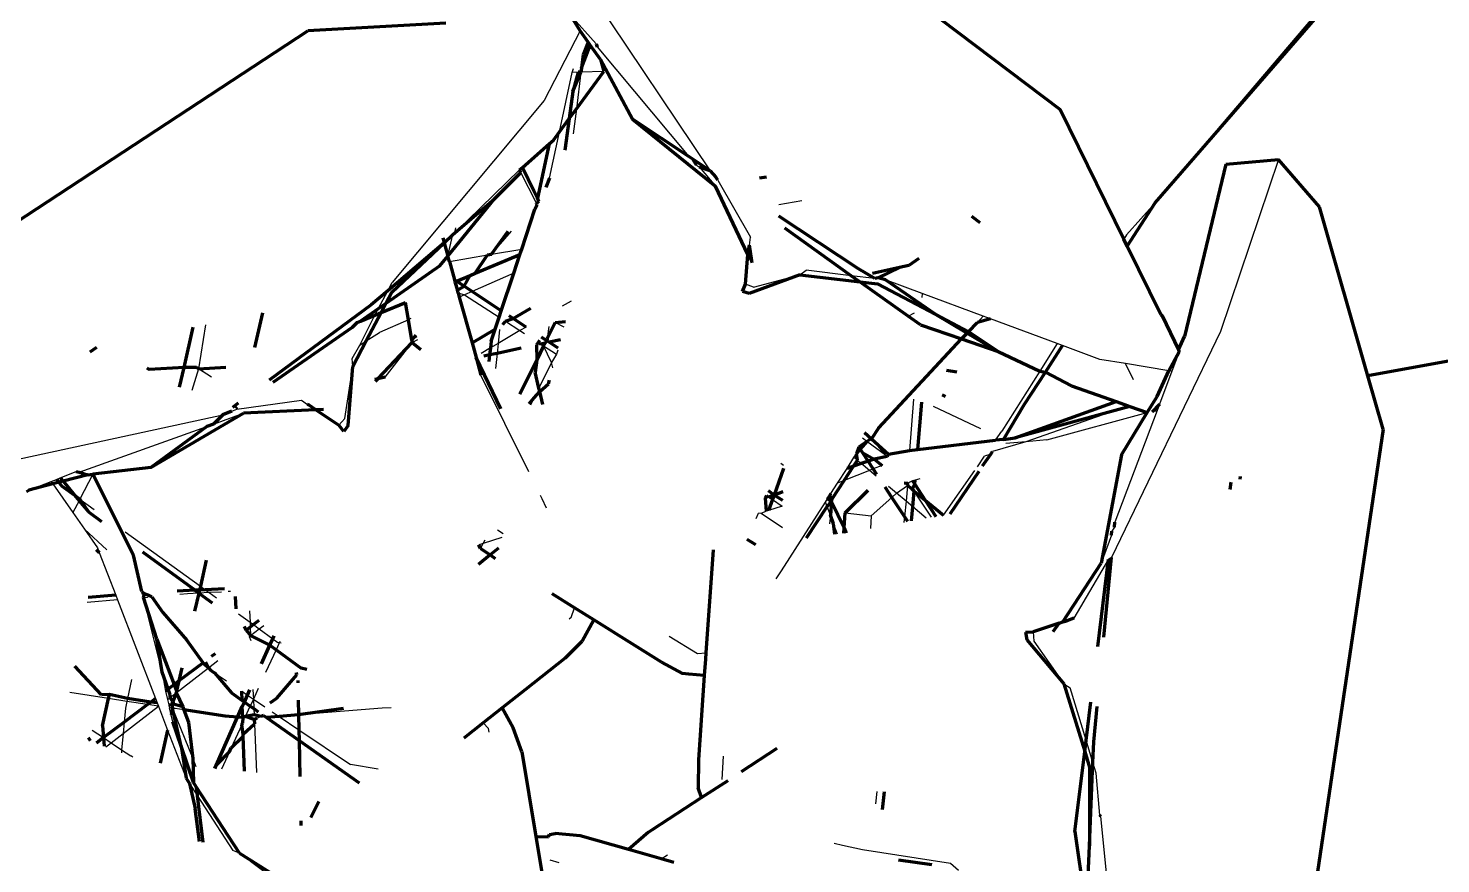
# Model space of a CAD drawing. Header units: millimetres. Extents: x 4307 to 31003, y 2809 to 20009.
# Drawn here: x 15061.02 to 15084.91, y 9350.73 to 9364.86 of the extents above; entities that cross this region are included whole.
import ezdxf

# ---------------------------------------------------------------- set-up
doc = ezdxf.new("R2010")
doc.units = ezdxf.units.MM
doc.layers.add('ProfileEdges', color=7, linetype='Continuous')

msp = doc.modelspace()

# ---------------------------------------------------------------- linework, layer by layer
for p, q in [((15070.251, 9365.884), (15072.559, 9362.45)), ((15080.084, 9361.908), (15083.232, 9365.608)), ((15070.195, 9365.083), (15070.63, 9364.598)), ((15070.356, 9364.816), (15069.747, 9363.64)), ((15070.644, 9364.547), (15072.195, 9362.691)), ((15070.224, 9364.114), (15070.243, 9364.18)), ((15070.325, 9364.117), (15070.224, 9364.114)), ((15070.371, 9364.119), (15070.293, 9363.5)), ((15070.757, 9364.131), (15070.371, 9364.119)), ((15070.009, 9363.113), (15070.224, 9364.114)), ((15069.747, 9363.64), (15067.177, 9360.561)), ((15070.293, 9363.5), (15070.239, 9363.074)), ((15069.836, 9362.329), (15070.009, 9363.113)), ((15068.239, 9361.404), (15069.334, 9362.467)), ((15072.325, 9362.548), (15072.378, 9362.51)), ((15072.378, 9362.51), (15072.647, 9362.194)), ((15082.168, 9362.645), (15081.188, 9359.734)), ((15069.616, 9361.906), (15069.355, 9362.424)), ((15072.684, 9362.291), (15073.239, 9361.331)), ((15073.718, 9361.879), (15074.107, 9361.946)), ((15079.6, 9361.369), (15080.084, 9361.908)), ((15068.119, 9361.009), (15068.205, 9361.372)), ((15068.239, 9361.404), (15068.252, 9361.486)), ((15068.86, 9361.04), (15069.195, 9361.428)), ((15073.219, 9361.193), (15073.239, 9361.331)), ((15079.6, 9361.369), (15079.552, 9361.293)), ((15068.145, 9360.917), (15068.792, 9361.029)), ((15068.86, 9361.04), (15069.37, 9361.128)), ((15067.105, 9360.423), (15067.177, 9360.561)), ((15069.234, 9360.72), (15068.531, 9360.409)), ((15073.287, 9360.485), (15073.153, 9360.536)), ((15073.287, 9360.485), (15074.073, 9360.693)), ((15074.073, 9360.693), (15074.179, 9360.77)), ((15074.943, 9360.677), (15074.179, 9360.77)), ((15075.341, 9360.628), (15074.943, 9360.677)), ((15076.141, 9360.376), (15075.522, 9360.606)), ((15066.943, 9360.117), (15067.105, 9360.423)), ((15068.293, 9360.385), (15068.402, 9360.352)), ((15068.402, 9360.352), (15068.313, 9360.313)), ((15068.531, 9360.409), (15068.402, 9360.352)), ((15068.402, 9360.352), (15068.987, 9359.975)), ((15076.141, 9360.376), (15076.135, 9360.306)), ((15077.171, 9359.994), (15076.141, 9360.376)), ((15066.885, 9360.008), (15066.943, 9360.117)), ((15070.206, 9360.247), (15070.055, 9360.16)), ((15064.019, 9359.848), (15063.901, 9359.103)), ((15066.63, 9359.504), (15066.885, 9360.008)), ((15067.451, 9359.932), (15066.964, 9359.717)), ((15067.493, 9359.95), (15067.451, 9359.932)), ((15069.092, 9359.907), (15069.339, 9359.747)), ((15069.827, 9359.819), (15069.801, 9359.612)), ((15070.084, 9359.806), (15069.936, 9359.886)), ((15075.906, 9359.99), (15075.948, 9360.012)), ((15076.006, 9360.043), (15075.948, 9360.012)), ((15077.079, 9359.884), (15077.171, 9359.994)), ((15077.295, 9359.948), (15077.171, 9359.994)), ((15078.428, 9359.527), (15077.295, 9359.948)), ((15066.74, 9359.574), (15066.964, 9359.717)), ((15067.594, 9359.641), (15067.508, 9359.584)), ((15067.515, 9359.544), (15067.609, 9359.595)), ((15068.991, 9359.765), (15068.968, 9359.53)), ((15069.339, 9359.747), (15068.968, 9359.53)), ((15069.444, 9359.808), (15069.339, 9359.747)), ((15069.339, 9359.747), (15069.417, 9359.697)), ((15081.188, 9359.734), (15079.345, 9355.912)), ((15066.5, 9359.278), (15066.63, 9359.504)), ((15066.63, 9359.504), (15066.74, 9359.574)), ((15067.061, 9358.96), (15067.515, 9359.544)), ((15068.838, 9359.454), (15068.682, 9359.362)), ((15068.968, 9359.53), (15068.838, 9359.454)), ((15068.952, 9359.363), (15068.927, 9359.105)), ((15068.968, 9359.53), (15068.952, 9359.363)), ((15069.69, 9359.52), (15069.74, 9359.488)), ((15069.875, 9359.209), (15069.74, 9359.488)), ((15069.74, 9359.488), (15069.958, 9359.347)), ((15069.958, 9359.347), (15069.875, 9359.209)), ((15069.978, 9359.418), (15069.958, 9359.347)), ((15078.428, 9359.527), (15078.134, 9359.064)), ((15078.517, 9359.494), (15078.428, 9359.527)), ((15079.145, 9359.261), (15078.517, 9359.494)), ((15080.49, 9359.39), (15080.363, 9359.062)), ((15063.901, 9359.103), (15063.787, 9358.733)), ((15064.122, 9358.963), (15063.901, 9359.103)), ((15066.375, 9358.259), (15066.513, 9359.141)), ((15066.513, 9359.141), (15066.5, 9359.278)), ((15069.875, 9359.209), (15069.66, 9358.773)), ((15069.895, 9359.117), (15069.875, 9359.209)), ((15079.579, 9359.19), (15079.145, 9359.261)), ((15079.714, 9358.918), (15079.579, 9359.19)), ((15080.314, 9359.07), (15079.579, 9359.19)), ((15069.49, 9357.358), (15068.68, 9358.996)), ((15078.134, 9359.064), (15077.487, 9358.048)), ((15080.363, 9359.062), (15080.157, 9358.503)), ((15080.363, 9359.062), (15080.314, 9359.07)), ((15064.466, 9358.386), (15064.551, 9358.419)), ((15064.551, 9358.419), (15065.646, 9358.573)), ((15065.646, 9358.573), (15065.745, 9358.496)), ((15069.581, 9358.613), (15069.519, 9358.486)), ((15075.998, 9358.586), (15075.929, 9357.719)), ((15077.132, 9358.089), (15076.335, 9358.465)), ((15079.405, 9358.396), (15077.898, 9357.867)), ((15080.118, 9358.397), (15079.402, 9356.505)), ((15079.629, 9358.474), (15079.405, 9358.396)), ((15080.03, 9358.376), (15080.118, 9358.397)), ((15080.157, 9358.503), (15080.118, 9358.397)), ((15060.592, 9357.518), (15064.311, 9358.325)), ((15064.153, 9358.167), (15064.664, 9358.35)), ((15066.278, 9358.146), (15066.375, 9358.259)), ((15078.251, 9357.899), (15079.949, 9358.361)), ((15061.883, 9357.355), (15064.043, 9358.128)), ((15075.207, 9357.874), (15075.13, 9357.931)), ((15075.283, 9357.919), (15075.522, 9357.64)), ((15077.381, 9357.892), (15077.487, 9358.048)), ((15074.989, 9357.603), (15075.03, 9357.666)), ((15075.522, 9357.64), (15075.207, 9357.874)), ((15077.898, 9357.867), (15077.33, 9357.702)), ((15077.898, 9357.867), (15077.556, 9357.837)), ((15078.251, 9357.899), (15077.898, 9357.867)), ((15073.796, 9357.464), (15073.749, 9357.499)), ((15074.871, 9357.418), (15074.989, 9357.603)), ((15075.046, 9357.555), (15074.989, 9357.603)), ((15075.112, 9357.5), (15075.046, 9357.555)), ((15075.251, 9357.383), (15075.112, 9357.5)), ((15075.464, 9357.467), (15075.315, 9357.408)), ((15075.522, 9357.64), (15075.549, 9357.62)), ((15077.076, 9357.445), (15077.196, 9357.622)), ((15077.301, 9357.658), (15077.196, 9357.622)), ((15061.032, 9357.051), (15061.409, 9357.197)), ((15061.409, 9357.197), (15061.498, 9357.232)), ((15061.409, 9357.197), (15061.437, 9357.156)), ((15061.498, 9357.232), (15061.563, 9357.257)), ((15061.563, 9357.257), (15061.835, 9357.363)), ((15062.115, 9357.318), (15061.896, 9356.898)), ((15074.712, 9357.168), (15074.871, 9357.418)), ((15074.821, 9357.212), (15074.712, 9357.168)), ((15075.251, 9357.383), (15074.821, 9357.212)), ((15075.315, 9357.408), (15075.251, 9357.383)), ((15075.363, 9357.288), (15075.251, 9357.383)), ((15075.98, 9357.209), (15075.9, 9357.167)), ((15076.024, 9357.219), (15075.98, 9357.209)), ((15076.101, 9357.238), (15076.024, 9357.219)), ((15076.5, 9356.627), (15077.032, 9357.381)), ((15061.437, 9357.156), (15061.776, 9356.67)), ((15069.715, 9356.904), (15069.686, 9356.961)), ((15074.598, 9356.99), (15074.712, 9357.168)), ((15075.709, 9356.997), (15075.571, 9357.113)), ((15075.63, 9356.926), (15075.709, 9356.997)), ((15075.709, 9356.997), (15075.896, 9357.126)), ((15075.869, 9356.862), (15075.709, 9356.997)), ((15075.896, 9357.126), (15075.869, 9356.862)), ((15076.302, 9356.591), (15076.007, 9357.034)), ((15061.882, 9356.871), (15061.776, 9356.67)), ((15061.896, 9356.898), (15061.882, 9356.871)), ((15061.896, 9356.898), (15062.137, 9356.724)), ((15069.788, 9356.747), (15069.715, 9356.904)), ((15073.772, 9356.778), (15073.544, 9356.705)), ((15073.545, 9356.933), (15073.609, 9356.889)), ((15073.609, 9356.889), (15073.772, 9356.778)), ((15073.765, 9355.685), (15074.505, 9356.844)), ((15074.505, 9356.844), (15074.542, 9356.902)), ((15074.533, 9356.77), (15074.505, 9356.844)), ((15074.589, 9356.626), (15074.533, 9356.77)), ((15075.281, 9356.615), (15075.63, 9356.926)), ((15075.869, 9356.862), (15075.842, 9356.602)), ((15075.984, 9356.765), (15075.869, 9356.862)), ((15076.211, 9356.574), (15075.984, 9356.765)), ((15061.776, 9356.67), (15061.973, 9356.387)), ((15073.332, 9356.569), (15073.372, 9356.657)), ((15073.419, 9356.654), (15073.372, 9356.657)), ((15073.502, 9356.691), (15073.419, 9356.654)), ((15073.778, 9356.41), (15073.419, 9356.654)), ((15073.544, 9356.705), (15073.502, 9356.691)), ((15074.589, 9356.626), (15074.577, 9356.478)), ((15074.712, 9356.306), (15074.644, 9356.481)), ((15074.839, 9356.667), (15075.281, 9356.615)), ((15075.281, 9356.615), (15075.268, 9356.4)), ((15075.842, 9356.602), (15075.833, 9356.504)), ((15062.351, 9356.04), (15061.973, 9356.387)), ((15061.973, 9356.387), (15062.192, 9356.073)), ((15062.661, 9356.345), (15063.933, 9355.424)), ((15069.032, 9356.25), (15068.718, 9356.148)), ((15068.958, 9356.377), (15069.053, 9356.318)), ((15079.343, 9356.285), (15079.17, 9355.816)), ((15079.394, 9356.424), (15079.352, 9356.356)), ((15062.192, 9356.073), (15062.221, 9355.997)), ((15062.221, 9355.997), (15062.501, 9355.27)), ((15068.718, 9356.148), (15068.641, 9356.123)), ((15068.673, 9356.061), (15068.718, 9356.148)), ((15068.718, 9356.148), (15068.751, 9356.211)), ((15079.293, 9355.879), (15078.709, 9354.884)), ((15079.345, 9355.912), (15079.293, 9355.879)), ((15073.671, 9355.547), (15073.765, 9355.685)), ((15063.718, 9355.295), (15063.588, 9355.284)), ((15063.906, 9355.309), (15063.718, 9355.295)), ((15064.084, 9355.315), (15063.906, 9355.309)), ((15063.933, 9355.424), (15064.015, 9355.364)), ((15064.015, 9355.364), (15064.084, 9355.315)), ((15064.291, 9355.326), (15064.084, 9355.315)), ((15064.084, 9355.315), (15064.205, 9355.227)), ((15064.444, 9355.334), (15064.404, 9355.332)), ((15062.53, 9355.195), (15062.017, 9355.151)), ((15062.501, 9355.27), (15062.53, 9355.195)), ((15062.53, 9355.195), (15063.174, 9353.523)), ((15062.97, 9355.232), (15063.041, 9355.238)), ((15063.289, 9353.969), (15062.97, 9355.232)), ((15063.077, 9355.259), (15063.041, 9355.238)), ((15070.206, 9354.895), (15070.261, 9355.06)), ((15064.578, 9354.957), (15064.774, 9354.815)), ((15064.766, 9355.007), (15064.774, 9354.815)), ((15064.774, 9354.815), (15064.831, 9354.774)), ((15064.774, 9354.815), (15064.778, 9354.734)), ((15070.206, 9354.895), (15070.174, 9354.869)), ((15064.757, 9354.571), (15064.784, 9354.592)), ((15064.757, 9354.571), (15064.788, 9354.504)), ((15064.778, 9354.734), (15064.784, 9354.592)), ((15064.784, 9354.592), (15064.929, 9354.703)), ((15064.831, 9354.774), (15064.929, 9354.703)), ((15064.929, 9354.703), (15065.006, 9354.762)), ((15064.929, 9354.703), (15065.16, 9354.536)), ((15071.861, 9354.58), (15072.34, 9354.284)), ((15078.017, 9354.654), (15078.032, 9354.497)), ((15065.213, 9354.35), (15065.037, 9353.964)), ((15065.16, 9354.536), (15065.245, 9354.474)), ((15065.276, 9354.488), (15065.213, 9354.35)), ((15065.302, 9354.461), (15065.245, 9354.474)), ((15078.032, 9354.497), (15078.54, 9353.771)), ((15064.069, 9354.042), (15064.23, 9354.166)), ((15072.34, 9354.284), (15072.483, 9354.3)), ((15062.767, 9353.847), (15062.699, 9353.524)), ((15063.289, 9353.969), (15063.344, 9353.651)), ((15063.523, 9353.623), (15064.069, 9354.042)), ((15064.172, 9353.96), (15064.373, 9353.824)), ((15062.382, 9353.525), (15061.728, 9353.627)), ((15063.344, 9353.651), (15063.377, 9353.51)), ((15063.42, 9353.543), (15063.523, 9353.623)), ((15064.634, 9353.648), (15064.73, 9353.583)), ((15064.823, 9353.678), (15064.83, 9353.516)), ((15064.913, 9353.693), (15064.83, 9353.516)), ((15078.54, 9353.771), (15078.647, 9353.703)), ((15078.915, 9352.822), (15078.647, 9353.703)), ((15062.689, 9353.476), (15062.382, 9353.525)), ((15062.627, 9352.933), (15063.224, 9353.393)), ((15062.689, 9353.476), (15062.665, 9353.36)), ((15062.699, 9353.524), (15062.689, 9353.476)), ((15063.04, 9353.422), (15062.689, 9353.476)), ((15063.224, 9353.393), (15063.04, 9353.422)), ((15063.174, 9353.523), (15063.203, 9353.449)), ((15063.203, 9353.449), (15063.224, 9353.393)), ((15063.224, 9353.393), (15063.38, 9352.99)), ((15063.377, 9353.51), (15063.42, 9353.543)), ((15063.377, 9353.51), (15063.399, 9353.419)), ((15063.399, 9353.419), (15063.411, 9353.368)), ((15063.463, 9353.354), (15063.411, 9353.368)), ((15063.439, 9353.25), (15063.411, 9353.368)), ((15064.698, 9353.219), (15064.778, 9353.395)), ((15064.73, 9353.583), (15064.83, 9353.516)), ((15064.83, 9353.516), (15064.778, 9353.395)), ((15064.83, 9353.516), (15065.025, 9353.384)), ((15064.83, 9353.516), (15064.837, 9353.353)), ((15067.162, 9353.367), (15067.007, 9353.36)), ((15062.665, 9353.36), (15062.644, 9353.123)), ((15063.468, 9353.128), (15063.439, 9353.25)), ((15063.463, 9353.354), (15063.807, 9352.511)), ((15063.508, 9353.354), (15063.463, 9353.354)), ((15063.655, 9353.331), (15063.508, 9353.354)), ((15064.837, 9353.353), (15064.841, 9353.25)), ((15064.957, 9353.219), (15064.89, 9353.189)), ((15065.146, 9353.302), (15065.268, 9353.22)), ((15065.268, 9353.22), (15065.6, 9352.997)), ((15067.007, 9353.36), (15065.595, 9353.246)), ((15062.105, 9352.99), (15062.295, 9352.863)), ((15062.424, 9352.777), (15062.627, 9352.933)), ((15062.627, 9352.933), (15062.602, 9352.658)), ((15062.644, 9353.123), (15062.627, 9352.933)), ((15063.38, 9352.99), (15063.692, 9352.179)), ((15064.633, 9353.077), (15064.456, 9352.688)), ((15064.848, 9353.096), (15064.883, 9352.275)), ((15065.6, 9352.997), (15066.47, 9352.409)), ((15068.806, 9353.017), (15068.719, 9353.115)), ((15068.817, 9352.954), (15068.806, 9353.017)), ((15062.295, 9352.863), (15062.424, 9352.777)), ((15062.333, 9352.708), (15062.424, 9352.777)), ((15062.424, 9352.777), (15062.602, 9352.658)), ((15062.602, 9352.658), (15062.598, 9352.605)), ((15062.602, 9352.658), (15062.76, 9352.553)), ((15079.031, 9352.441), (15078.915, 9352.822)), ((15062.79, 9352.53), (15062.76, 9352.553)), ((15063.807, 9352.511), (15063.856, 9352.372)), ((15064.427, 9352.624), (15064.293, 9352.331)), ((15072.757, 9352.154), (15072.784, 9352.55)), ((15079.086, 9352.261), (15079.031, 9352.441)), ((15064.204, 9352.34), (15064.199, 9352.391)), ((15066.941, 9352.328), (15066.47, 9352.409)), ((15079.146, 9351.554), (15079.086, 9352.261)), ((15063.751, 9352.087), (15063.881, 9351.885)), ((15075.356, 9351.741), (15075.379, 9351.951)), ((15063.881, 9351.885), (15064.481, 9350.951)), ((15079.261, 9350.574), (15079.162, 9351.529)), ((15074.656, 9351.08), (15074.795, 9351.042)), ((15074.795, 9351.042), (15075.131, 9350.97)), ((15064.594, 9350.908), (15064.481, 9350.951)), ((15065.282, 9350.391), (15064.594, 9350.908)), ((15070.004, 9350.746), (15069.851, 9350.789)), ((15071.728, 9350.811), (15071.832, 9350.879)), ((15075.131, 9350.97), (15076.624, 9350.74)), ((15076.624, 9350.74), (15076.756, 9350.621))]:
    msp.add_line(p, q)
at = {"layer": 'ProfileEdges', "lineweight": 211}
for p, q in [((15072.491, 9368.007), (15078.475, 9363.49)), ((15080.084, 9361.908), (15083.372, 9365.697)), ((15070.356, 9364.816), (15070.195, 9365.083)), ((15068.085, 9364.951), (15065.752, 9364.818)), ((15059.523, 9360.73), (15065.752, 9364.818)), ((15070.491, 9364.626), (15070.356, 9364.816)), ((15070.491, 9364.626), (15070.409, 9364.412)), ((15070.525, 9364.579), (15070.491, 9364.626)), ((15070.63, 9364.598), (15070.644, 9364.547)), ((15070.381, 9364.191), (15070.525, 9364.579)), ((15070.409, 9364.412), (15070.381, 9364.191)), ((15070.702, 9364.333), (15070.525, 9364.579)), ((15070.233, 9363.794), (15070.371, 9364.119)), ((15070.325, 9364.117), (15070.233, 9363.794)), ((15070.293, 9363.5), (15070.757, 9364.131)), ((15070.371, 9364.119), (15070.325, 9364.117)), ((15070.381, 9364.191), (15070.371, 9364.119)), ((15070.702, 9364.333), (15070.757, 9364.131)), ((15071.241, 9363.322), (15070.702, 9364.333)), ((15070.233, 9363.794), (15070.171, 9363.335)), ((15070.171, 9363.335), (15070.293, 9363.5)), ((15079.552, 9361.293), (15078.475, 9363.49)), ((15070.009, 9363.113), (15070.171, 9363.335)), ((15070.171, 9363.335), (15070.1, 9362.799)), ((15072.195, 9362.691), (15071.241, 9363.322)), ((15071.241, 9363.322), (15072.647, 9362.194)), ((15069.831, 9362.907), (15069.904, 9362.971)), ((15069.904, 9362.971), (15070.009, 9363.113)), ((15069.38, 9362.508), (15069.831, 9362.907)), ((15069.831, 9362.907), (15069.633, 9361.989)), ((15072.261, 9362.647), (15072.195, 9362.691)), ((15069.334, 9362.467), (15069.38, 9362.508)), ((15069.355, 9362.424), (15069.334, 9362.467)), ((15069.576, 9362.11), (15069.38, 9362.508)), ((15072.559, 9362.45), (15072.261, 9362.647)), ((15072.325, 9362.548), (15072.261, 9362.647)), ((15072.559, 9362.45), (15072.378, 9362.51)), ((15072.559, 9362.45), (15072.653, 9362.345)), ((15081.276, 9362.564), (15080.579, 9359.65)), ((15081.276, 9362.564), (15082.168, 9362.645)), ((15082.862, 9361.839), (15082.168, 9362.645)), ((15068.908, 9361.978), (15069.355, 9362.424)), ((15069.836, 9362.329), (15069.778, 9362.166)), ((15072.684, 9362.291), (15072.653, 9362.345)), ((15073.511, 9362.345), (15073.39, 9362.329)), ((15068.119, 9361.009), (15068.908, 9361.978)), ((15068.239, 9361.404), (15068.908, 9361.978)), ((15069.633, 9361.989), (15069.576, 9362.11)), ((15069.66, 9361.933), (15069.633, 9361.989)), ((15073.196, 9361.037), (15072.647, 9362.194)), ((15069.37, 9361.128), (15069.593, 9361.802)), ((15069.631, 9361.876), (15069.593, 9361.802)), ((15069.66, 9361.933), (15069.616, 9361.906)), ((15069.631, 9361.876), (15069.616, 9361.906)), ((15079.609, 9361.176), (15080.084, 9361.908)), ((15083.679, 9358.984), (15082.862, 9361.839)), ((15075.063, 9360.792), (15073.716, 9361.684)), ((15076.975, 9361.682), (15077.115, 9361.579)), ((15068.033, 9361.318), (15068.057, 9361.232)), ((15068.057, 9361.232), (15068.205, 9361.372)), ((15068.205, 9361.372), (15068.239, 9361.404)), ((15068.86, 9361.04), (15069.137, 9361.432)), ((15074.943, 9360.677), (15073.82, 9361.48)), ((15079.609, 9361.176), (15079.552, 9361.293)), ((15068.057, 9361.232), (15067.105, 9360.423)), ((15067.17, 9360.398), (15068.057, 9361.232)), ((15068.057, 9361.232), (15068.119, 9361.009)), ((15068.581, 9360.718), (15069.339, 9361.036)), ((15068.581, 9360.718), (15068.792, 9361.029)), ((15068.792, 9361.029), (15068.86, 9361.04)), ((15069.234, 9360.72), (15069.339, 9361.036)), ((15069.339, 9361.036), (15069.37, 9361.128)), ((15073.153, 9360.536), (15073.196, 9361.037)), ((15073.196, 9361.037), (15073.219, 9361.193)), ((15073.262, 9360.927), (15073.196, 9361.037)), ((15073.262, 9360.927), (15073.219, 9361.193)), ((15080.176, 9360.021), (15079.609, 9361.176)), ((15067.985, 9360.845), (15067.07, 9360.205)), ((15067.985, 9360.845), (15068.119, 9361.009)), ((15068.145, 9360.917), (15068.119, 9361.009)), ((15068.145, 9360.917), (15068.231, 9360.607)), ((15073.264, 9360.894), (15073.262, 9360.927)), ((15075.341, 9360.628), (15075.063, 9360.792)), ((15075.758, 9360.813), (15075.304, 9360.716)), ((15075.758, 9360.813), (15075.396, 9360.641)), ((15075.916, 9360.847), (15075.758, 9360.813)), ((15076.087, 9360.97), (15075.916, 9360.847)), ((15068.264, 9360.585), (15068.231, 9360.607)), ((15068.231, 9360.607), (15068.24, 9360.575)), ((15068.24, 9360.575), (15068.264, 9360.585)), ((15068.24, 9360.575), (15068.28, 9360.431)), ((15068.264, 9360.585), (15068.495, 9360.682)), ((15068.393, 9360.501), (15068.264, 9360.585)), ((15068.393, 9360.501), (15068.495, 9360.682)), ((15068.495, 9360.682), (15068.581, 9360.718)), ((15069.023, 9360.085), (15069.234, 9360.72)), ((15073.103, 9360.409), (15073.153, 9360.536)), ((15074.073, 9360.693), (15073.218, 9360.373)), ((15074.073, 9360.693), (15075.09, 9360.572)), ((15075.09, 9360.572), (15074.943, 9360.677)), ((15075.09, 9360.572), (15075.386, 9360.537)), ((15075.906, 9359.99), (15075.09, 9360.572)), ((15075.396, 9360.641), (15075.341, 9360.628)), ((15075.386, 9360.537), (15076.373, 9360.019)), ((15075.522, 9360.606), (15075.396, 9360.641)), ((15076.373, 9360.019), (15075.522, 9360.606)), ((15067.105, 9360.423), (15066.824, 9360.182)), ((15067.07, 9360.205), (15067.17, 9360.398)), ((15068.28, 9360.431), (15068.393, 9360.501)), ((15068.293, 9360.385), (15068.28, 9360.431)), ((15068.293, 9360.385), (15068.313, 9360.313)), ((15068.313, 9360.313), (15068.528, 9359.54)), ((15068.531, 9360.409), (15068.393, 9360.501)), ((15069.023, 9360.085), (15068.531, 9360.409)), ((15073.218, 9360.373), (15073.103, 9360.409)), ((15066.824, 9360.182), (15065.098, 9358.907)), ((15066.943, 9360.117), (15066.641, 9359.905)), ((15067.07, 9360.205), (15066.943, 9360.117)), ((15066.989, 9360.052), (15067.403, 9360.225)), ((15066.989, 9360.052), (15067.07, 9360.205)), ((15067.451, 9359.932), (15067.403, 9360.225)), ((15068.987, 9359.975), (15069.023, 9360.085)), ((15069.224, 9359.953), (15069.521, 9360.129)), ((15064.983, 9360.05), (15064.849, 9359.462)), ((15066.586, 9359.883), (15066.501, 9359.801)), ((15066.586, 9359.883), (15066.641, 9359.905)), ((15066.641, 9359.905), (15066.885, 9360.008)), ((15066.74, 9359.574), (15066.989, 9360.052)), ((15066.885, 9360.008), (15066.989, 9360.052)), ((15067.508, 9359.584), (15067.451, 9359.932)), ((15068.919, 9359.772), (15068.987, 9359.975)), ((15069.051, 9359.85), (15069.092, 9359.907)), ((15069.092, 9359.907), (15069.224, 9359.953)), ((15069.224, 9359.953), (15069.156, 9359.998)), ((15069.444, 9359.808), (15069.224, 9359.953)), ((15069.936, 9359.886), (15069.801, 9359.612)), ((15069.936, 9359.886), (15070.111, 9359.904)), ((15076.111, 9359.843), (15075.906, 9359.99)), ((15076.111, 9359.843), (15076.809, 9359.606)), ((15076.373, 9360.019), (15076.903, 9359.706)), ((15076.924, 9359.729), (15076.373, 9360.019)), ((15076.924, 9359.729), (15077.079, 9359.884)), ((15077.295, 9359.948), (15077.079, 9359.884)), ((15080.176, 9360.021), (15080.201, 9359.997)), ((15080.201, 9359.997), (15080.475, 9359.422)), ((15088.562, 9359.875), (15083.679, 9358.984)), ((15063.659, 9359.123), (15063.814, 9359.805)), ((15066.501, 9359.801), (15065.159, 9358.87)), ((15067.508, 9359.584), (15067.584, 9359.671)), ((15067.508, 9359.584), (15067.515, 9359.544)), ((15068.528, 9359.54), (15068.919, 9359.772)), ((15068.852, 9359.569), (15068.919, 9359.772)), ((15069.668, 9359.581), (15069.646, 9359.549)), ((15069.796, 9359.575), (15069.705, 9359.636)), ((15069.801, 9359.612), (15069.796, 9359.575)), ((15070.025, 9359.592), (15069.834, 9359.551)), ((15075.401, 9358.1), (15076.809, 9359.606)), ((15076.809, 9359.606), (15076.903, 9359.706)), ((15076.809, 9359.606), (15077.429, 9359.395)), ((15076.903, 9359.706), (15076.924, 9359.729)), ((15076.903, 9359.706), (15077.429, 9359.395)), ((15077.429, 9359.395), (15076.924, 9359.729)), ((15080.475, 9359.422), (15080.579, 9359.65)), ((15062.178, 9359.463), (15062.063, 9359.382)), ((15066.513, 9359.141), (15066.74, 9359.574)), ((15066.934, 9358.933), (15067.515, 9359.544)), ((15067.515, 9359.544), (15067.663, 9359.429)), ((15068.528, 9359.54), (15068.598, 9359.291)), ((15068.838, 9359.454), (15068.825, 9359.336)), ((15068.952, 9359.363), (15068.825, 9359.336)), ((15068.852, 9359.569), (15068.838, 9359.454)), ((15069.357, 9359.449), (15068.952, 9359.363)), ((15069.646, 9359.549), (15069.616, 9359.505)), ((15069.616, 9359.505), (15069.623, 9359.253)), ((15069.74, 9359.488), (15069.623, 9359.253)), ((15069.646, 9359.549), (15069.69, 9359.52)), ((15069.763, 9359.536), (15069.69, 9359.52)), ((15069.74, 9359.488), (15069.763, 9359.536)), ((15069.763, 9359.536), (15069.796, 9359.575)), ((15069.834, 9359.551), (15069.796, 9359.575)), ((15069.987, 9359.451), (15069.834, 9359.551)), ((15077.429, 9359.395), (15078.134, 9359.064)), ((15078.226, 9359.046), (15078.517, 9359.494)), ((15080.314, 9359.07), (15080.49, 9359.39)), ((15080.475, 9359.422), (15080.49, 9359.39)), ((15063.029, 9359.117), (15063.069, 9359.089)), ((15063.659, 9359.123), (15063.069, 9359.089)), ((15063.583, 9358.793), (15063.659, 9359.123)), ((15063.868, 9359.126), (15063.659, 9359.123)), ((15063.901, 9359.103), (15063.868, 9359.126)), ((15063.901, 9359.103), (15064.366, 9359.131)), ((15066.435, 9358.143), (15066.513, 9359.141)), ((15069.014, 9358.427), (15068.598, 9359.291)), ((15068.598, 9359.291), (15068.68, 9358.996)), ((15068.825, 9359.336), (15068.727, 9359.315)), ((15068.825, 9359.336), (15068.812, 9359.226)), ((15069.623, 9359.253), (15069.339, 9358.675)), ((15069.623, 9359.253), (15069.595, 9359.043)), ((15066.934, 9358.933), (15066.882, 9358.922)), ((15066.896, 9358.89), (15066.934, 9358.933)), ((15067.061, 9358.96), (15066.934, 9358.933)), ((15069.66, 9358.773), (15069.595, 9359.043)), ((15069.821, 9358.848), (15069.838, 9358.91)), ((15076.731, 9359.043), (15076.551, 9359.074)), ((15077.874, 9358.505), (15078.226, 9359.046)), ((15078.134, 9359.064), (15078.226, 9359.046)), ((15078.226, 9359.046), (15078.665, 9358.815)), ((15080.117, 9358.635), (15080.314, 9359.07)), ((15083.937, 9358.08), (15083.679, 9358.984)), ((15069.581, 9358.613), (15069.673, 9358.719)), ((15069.673, 9358.719), (15069.66, 9358.773)), ((15069.673, 9358.719), (15069.821, 9358.848)), ((15069.725, 9358.5), (15069.673, 9358.719)), ((15076.48, 9358.66), (15076.536, 9358.632)), ((15078.665, 9358.815), (15079.422, 9358.547)), ((15079.949, 9358.361), (15080.117, 9358.635)), ((15064.466, 9358.386), (15064.311, 9358.325)), ((15064.574, 9358.52), (15064.476, 9358.448)), ((15064.558, 9358.45), (15064.526, 9358.428)), ((15065.888, 9358.409), (15064.664, 9358.35)), ((15065.771, 9358.488), (15065.745, 9358.496)), ((15065.888, 9358.409), (15065.771, 9358.488)), ((15066.017, 9358.416), (15065.888, 9358.409)), ((15065.888, 9358.409), (15066.278, 9358.146)), ((15069.494, 9358.512), (15069.581, 9358.613)), ((15076.069, 9357.736), (15076.138, 9358.536)), ((15077.517, 9357.908), (15077.874, 9358.505)), ((15077.714, 9357.932), (15079.422, 9358.547)), ((15079.405, 9358.396), (15077.714, 9357.932)), ((15079.656, 9358.465), (15079.405, 9358.396)), ((15079.422, 9358.547), (15079.629, 9358.474)), ((15079.629, 9358.474), (15079.656, 9358.465)), ((15079.656, 9358.465), (15079.949, 9358.361)), ((15080.157, 9358.503), (15080.03, 9358.376)), ((15063.098, 9357.43), (15064.664, 9358.35)), ((15064.153, 9358.167), (15064.043, 9358.128)), ((15064.311, 9358.325), (15064.153, 9358.167)), ((15066.358, 9358.042), (15066.278, 9358.146)), ((15079.511, 9357.648), (15079.949, 9358.361)), ((15064.043, 9358.128), (15063.098, 9357.43)), ((15066.435, 9358.143), (15066.358, 9358.042)), ((15075.166, 9358.026), (15075.283, 9357.919)), ((15075.283, 9357.919), (15075.207, 9357.874)), ((15075.401, 9358.1), (15075.283, 9357.919)), ((15075.283, 9357.919), (15075.57, 9357.656)), ((15077.517, 9357.908), (15077.381, 9357.892)), ((15077.517, 9357.908), (15077.714, 9357.932)), ((15083.937, 9358.08), (15082.767, 9350.174)), ((15075.072, 9357.778), (15075.03, 9357.666)), ((15075.095, 9357.743), (15075.03, 9357.666)), ((15075.046, 9357.555), (15075.03, 9357.666)), ((15075.207, 9357.874), (15075.072, 9357.778)), ((15075.095, 9357.743), (15075.072, 9357.778)), ((15075.207, 9357.874), (15075.095, 9357.743)), ((15075.132, 9357.687), (15075.095, 9357.743)), ((15075.228, 9357.54), (15075.132, 9357.687)), ((15075.132, 9357.687), (15075.329, 9357.574)), ((15075.57, 9357.656), (15075.929, 9357.719)), ((15075.929, 9357.719), (15076.069, 9357.736)), ((15076.069, 9357.736), (15077.381, 9357.892)), ((15077.301, 9357.658), (15077.33, 9357.702)), ((15063.098, 9357.43), (15062.115, 9357.318)), ((15074.821, 9357.212), (15074.98, 9357.455)), ((15074.98, 9357.455), (15074.871, 9357.418)), ((15074.98, 9357.455), (15075.046, 9357.555)), ((15075.112, 9357.5), (15074.98, 9357.455)), ((15075.228, 9357.54), (15075.112, 9357.5)), ((15075.329, 9357.574), (15075.228, 9357.54)), ((15075.315, 9357.408), (15075.228, 9357.54)), ((15075.549, 9357.62), (15075.329, 9357.574)), ((15075.329, 9357.574), (15075.464, 9357.467)), ((15075.57, 9357.656), (15075.549, 9357.62)), ((15077.165, 9357.458), (15077.301, 9357.658)), ((15079.511, 9357.648), (15079.17, 9355.816)), ((15061.498, 9357.232), (15061.538, 9357.182)), ((15061.61, 9357.201), (15061.538, 9357.182)), ((15061.563, 9357.257), (15061.61, 9357.201)), ((15062.029, 9357.31), (15061.61, 9357.201)), ((15061.61, 9357.201), (15061.805, 9356.964)), ((15061.835, 9357.363), (15061.883, 9357.355)), ((15061.883, 9357.355), (15062.029, 9357.31)), ((15062.029, 9357.31), (15062.115, 9357.318)), ((15062.801, 9355.948), (15062.115, 9357.318)), ((15073.795, 9357.413), (15073.637, 9356.967)), ((15074.617, 9356.9), (15074.821, 9357.212)), ((15075.377, 9357.313), (15075.315, 9357.408)), ((15075.98, 9357.209), (15076.018, 9357.152)), ((15076.018, 9357.152), (15076.024, 9357.219)), ((15076.616, 9356.648), (15077.104, 9357.368)), ((15081.521, 9357.281), (15081.514, 9357.23)), ((15060.99, 9357.029), (15061.032, 9357.051)), ((15061.437, 9357.156), (15061.032, 9357.051)), ((15061.538, 9357.182), (15061.437, 9357.156)), ((15061.538, 9357.182), (15061.585, 9357.123)), ((15061.585, 9357.123), (15061.805, 9356.964)), ((15061.805, 9356.964), (15061.896, 9356.898)), ((15061.805, 9356.964), (15061.882, 9356.871)), ((15073.507, 9356.959), (15073.486, 9356.912)), ((15073.507, 9356.959), (15073.545, 9356.933)), ((15073.637, 9356.967), (15073.544, 9357.04)), ((15073.637, 9356.967), (15073.545, 9356.933)), ((15073.637, 9356.967), (15073.609, 9356.889)), ((15073.788, 9357.022), (15073.637, 9356.967)), ((15073.786, 9356.875), (15073.637, 9356.967)), ((15074.598, 9356.99), (15074.572, 9356.948)), ((15074.839, 9356.667), (15075.23, 9357.051)), ((15075.63, 9356.926), (15075.516, 9357.1)), ((15075.836, 9357.175), (15075.9, 9357.167)), ((15075.896, 9357.126), (15075.9, 9357.167)), ((15075.972, 9357.063), (15075.896, 9357.126)), ((15075.972, 9357.063), (15076.018, 9357.152)), ((15076.007, 9357.034), (15075.972, 9357.063)), ((15075.984, 9356.765), (15076.007, 9357.034)), ((15076.007, 9357.034), (15076.195, 9356.879)), ((15076.018, 9357.152), (15076.195, 9356.879)), ((15081.354, 9357.059), (15081.369, 9357.186)), ((15061.882, 9356.871), (15062.039, 9356.681)), ((15061.896, 9356.898), (15062.039, 9356.681)), ((15073.486, 9356.912), (15073.502, 9356.691)), ((15073.609, 9356.889), (15073.544, 9356.705)), ((15074.187, 9356.24), (15074.533, 9356.77)), ((15074.533, 9356.77), (15074.608, 9356.853)), ((15074.542, 9356.902), (15074.572, 9356.948)), ((15074.608, 9356.853), (15074.542, 9356.902)), ((15074.572, 9356.948), (15074.617, 9356.9)), ((15074.608, 9356.853), (15074.589, 9356.626)), ((15074.608, 9356.853), (15074.617, 9356.9)), ((15074.608, 9356.853), (15074.824, 9356.414)), ((15075.842, 9356.602), (15075.63, 9356.926)), ((15075.963, 9356.528), (15075.984, 9356.765)), ((15076.195, 9356.879), (15076.374, 9356.604)), ((15076.195, 9356.879), (15076.5, 9356.627)), ((15062.039, 9356.681), (15062.26, 9356.519)), ((15074.644, 9356.481), (15074.589, 9356.626)), ((15074.662, 9356.299), (15074.644, 9356.481)), ((15074.824, 9356.414), (15074.839, 9356.667)), ((15075.898, 9356.516), (15075.842, 9356.602)), ((15079.394, 9356.424), (15079.402, 9356.505)), ((15074.818, 9356.319), (15074.824, 9356.414)), ((15074.824, 9356.414), (15074.859, 9356.325)), ((15079.343, 9356.285), (15079.352, 9356.356)), ((15062.169, 9356.045), (15062.221, 9355.997)), ((15062.956, 9356.007), (15063.844, 9355.355)), ((15068.673, 9356.061), (15068.641, 9356.123)), ((15068.673, 9356.061), (15068.835, 9355.953)), ((15068.974, 9356.065), (15068.835, 9355.953)), ((15072.605, 9356.042), (15072.483, 9354.3)), ((15073.177, 9356.222), (15073.324, 9356.132)), ((15062.945, 9355.337), (15062.801, 9355.948)), ((15064.032, 9355.862), (15063.933, 9355.424)), ((15068.835, 9355.953), (15068.635, 9355.791)), ((15068.835, 9355.953), (15068.921, 9355.895)), ((15078.519, 9354.821), (15079.17, 9355.816)), ((15079.111, 9354.404), (15079.293, 9355.879)), ((15079.216, 9354.562), (15079.345, 9355.912)), ((15062.945, 9355.337), (15062.991, 9355.295)), ((15062.991, 9355.295), (15062.953, 9355.304)), ((15062.97, 9355.232), (15062.991, 9355.295)), ((15063.077, 9355.259), (15062.991, 9355.295)), ((15063.844, 9355.355), (15063.54, 9355.339)), ((15063.906, 9355.309), (15063.836, 9355)), ((15063.918, 9355.359), (15063.844, 9355.355)), ((15063.844, 9355.355), (15063.906, 9355.309)), ((15063.918, 9355.359), (15063.906, 9355.309)), ((15063.906, 9355.309), (15064.133, 9355.143)), ((15063.933, 9355.424), (15063.918, 9355.359)), ((15064.015, 9355.364), (15063.918, 9355.359)), ((15064.34, 9355.382), (15064.015, 9355.364)), ((15070.261, 9355.06), (15069.886, 9355.294)), ((15062.501, 9355.27), (15062.033, 9355.236)), ((15063.195, 9354.53), (15062.97, 9355.232)), ((15063.077, 9355.259), (15063.112, 9355.244)), ((15063.112, 9355.244), (15063.299, 9354.982)), ((15064.538, 9355.043), (15064.528, 9355.25)), ((15070.589, 9354.855), (15070.261, 9355.06)), ((15063.299, 9354.982), (15063.707, 9354.511)), ((15064.925, 9354.845), (15064.831, 9354.774)), ((15070.589, 9354.855), (15070.391, 9354.496)), ((15071.239, 9354.45), (15070.589, 9354.855)), ((15078.458, 9354.801), (15078.017, 9354.654)), ((15078.356, 9354.656), (15078.458, 9354.801)), ((15078.458, 9354.801), (15078.519, 9354.821)), ((15078.519, 9354.821), (15078.588, 9354.84)), ((15078.709, 9354.884), (15078.588, 9354.84)), ((15064.677, 9354.743), (15064.706, 9354.68)), ((15064.778, 9354.734), (15064.706, 9354.68)), ((15064.706, 9354.68), (15064.784, 9354.592)), ((15064.831, 9354.774), (15064.778, 9354.734)), ((15064.784, 9354.592), (15065.11, 9354.425)), ((15065.16, 9354.536), (15065.182, 9354.584)), ((15077.892, 9354.647), (15078.017, 9354.654)), ((15077.892, 9354.647), (15077.911, 9354.516)), ((15063.195, 9354.53), (15063.49, 9353.761)), ((15063.289, 9353.969), (15063.195, 9354.53)), ((15063.978, 9354.13), (15063.707, 9354.511)), ((15064.969, 9354.112), (15065.11, 9354.425)), ((15065.11, 9354.425), (15065.16, 9354.536)), ((15065.11, 9354.425), (15065.213, 9354.35)), ((15065.213, 9354.35), (15065.637, 9354.038)), ((15070.112, 9354.215), (15070.391, 9354.496)), ((15071.733, 9354.142), (15071.239, 9354.45)), ((15077.911, 9354.516), (15078.54, 9353.771)), ((15063.978, 9354.13), (15063.568, 9353.821)), ((15063.978, 9354.13), (15064.069, 9354.042)), ((15064.02, 9354.14), (15064.069, 9354.042)), ((15064.181, 9354.283), (15064.115, 9354.234)), ((15070.112, 9354.215), (15069.43, 9353.676)), ((15071.733, 9354.142), (15072.088, 9353.945)), ((15072.476, 9354.191), (15072.456, 9353.916)), ((15072.483, 9354.3), (15072.476, 9354.191)), ((15062.263, 9353.589), (15061.812, 9354.069)), ((15063.387, 9353.684), (15063.289, 9353.969)), ((15063.62, 9354.046), (15063.568, 9353.821)), ((15064.069, 9354.042), (15064.111, 9354.001)), ((15064.111, 9354.001), (15064.172, 9353.96)), ((15064.172, 9353.96), (15064.459, 9353.62)), ((15065.228, 9353.532), (15065.566, 9353.924)), ((15065.566, 9353.924), (15065.559, 9353.964)), ((15065.737, 9354.018), (15065.637, 9354.038)), ((15072.197, 9353.937), (15072.088, 9353.945)), ((15072.456, 9353.916), (15072.197, 9353.937)), ((15072.456, 9353.916), (15072.357, 9352.488)), ((15063.387, 9353.684), (15063.344, 9353.651)), ((15063.49, 9353.761), (15063.387, 9353.684)), ((15063.424, 9353.589), (15063.387, 9353.684)), ((15063.523, 9353.623), (15063.466, 9353.47)), ((15063.568, 9353.821), (15063.49, 9353.761)), ((15063.49, 9353.761), (15063.531, 9353.654)), ((15063.531, 9353.654), (15063.523, 9353.623)), ((15063.523, 9353.623), (15063.635, 9353.383)), ((15063.568, 9353.821), (15063.531, 9353.654)), ((15064.459, 9353.62), (15064.639, 9353.492)), ((15064.639, 9353.492), (15064.634, 9353.648)), ((15064.73, 9353.583), (15064.769, 9353.669)), ((15065.583, 9353.829), (15065.584, 9353.792)), ((15069.43, 9353.676), (15069.036, 9353.365)), ((15078.54, 9353.771), (15078.891, 9352.628)), ((15062.397, 9353.593), (15062.263, 9353.589)), ((15062.276, 9353.063), (15062.382, 9353.525)), ((15062.382, 9353.525), (15062.397, 9353.593)), ((15062.699, 9353.524), (15062.397, 9353.593)), ((15063.04, 9353.422), (15062.644, 9353.123)), ((15063.097, 9353.464), (15062.699, 9353.524)), ((15063.097, 9353.464), (15063.04, 9353.422)), ((15063.174, 9353.523), (15063.097, 9353.464)), ((15063.203, 9353.449), (15063.097, 9353.464)), ((15063.449, 9353.412), (15063.399, 9353.419)), ((15063.42, 9353.543), (15063.424, 9353.589)), ((15063.466, 9353.47), (15063.42, 9353.543)), ((15063.449, 9353.412), (15063.466, 9353.47)), ((15063.48, 9353.431), (15063.449, 9353.412)), ((15063.449, 9353.412), (15063.463, 9353.354)), ((15063.466, 9353.47), (15063.48, 9353.431)), ((15063.635, 9353.383), (15063.48, 9353.431)), ((15063.635, 9353.383), (15063.655, 9353.331)), ((15064.564, 9353.21), (15064.643, 9353.387)), ((15064.639, 9353.492), (15064.678, 9353.465)), ((15064.643, 9353.387), (15064.678, 9353.465)), ((15064.649, 9353.205), (15064.643, 9353.387)), ((15064.678, 9353.465), (15064.73, 9353.583)), ((15064.678, 9353.465), (15064.778, 9353.395)), ((15064.778, 9353.395), (15064.837, 9353.353)), ((15065.114, 9353.449), (15065.228, 9353.532)), ((15065.59, 9353.497), (15065.595, 9353.246)), ((15078.915, 9352.822), (15078.995, 9353.466)), ((15079.046, 9352.792), (15079.103, 9353.392)), ((15063.463, 9353.354), (15063.439, 9353.25)), ((15063.607, 9352.72), (15063.463, 9353.354)), ((15063.607, 9352.72), (15063.468, 9353.128)), ((15063.655, 9353.331), (15063.734, 9353.125)), ((15064.354, 9353.224), (15063.655, 9353.331)), ((15064.199, 9352.391), (15064.564, 9353.21)), ((15064.564, 9353.21), (15064.354, 9353.224)), ((15064.649, 9353.205), (15064.564, 9353.21)), ((15064.649, 9353.205), (15064.647, 9353.108)), ((15064.698, 9353.219), (15064.649, 9353.205)), ((15064.841, 9353.25), (15064.698, 9353.219)), ((15064.845, 9353.17), (15064.698, 9353.219)), ((15064.837, 9353.353), (15064.911, 9353.301)), ((15064.957, 9353.219), (15064.841, 9353.25)), ((15064.89, 9353.189), (15064.845, 9353.17)), ((15064.845, 9353.17), (15064.848, 9353.096)), ((15065, 9353.238), (15064.957, 9353.219)), ((15065, 9353.238), (15065.05, 9353.202)), ((15065.268, 9353.22), (15065.05, 9353.202)), ((15065.05, 9353.202), (15065.603, 9352.812)), ((15065.595, 9353.246), (15065.268, 9353.22)), ((15066.357, 9353.357), (15065.595, 9353.246)), ((15065.595, 9353.246), (15065.6, 9352.997)), ((15069.036, 9353.365), (15068.719, 9353.115)), ((15069.036, 9353.365), (15069.225, 9353.03)), ((15062.276, 9353.063), (15062.295, 9352.863)), ((15062.644, 9353.123), (15062.295, 9352.863)), ((15063.38, 9352.99), (15063.253, 9352.429)), ((15063.734, 9353.125), (15063.807, 9352.511)), ((15064.633, 9353.077), (15064.647, 9353.108)), ((15064.658, 9352.922), (15064.633, 9353.077)), ((15064.658, 9352.922), (15064.848, 9353.096)), ((15064.659, 9352.885), (15064.658, 9352.922)), ((15065.6, 9352.997), (15065.603, 9352.812)), ((15068.719, 9353.115), (15068.387, 9352.852)), ((15069.37, 9352.624), (15069.225, 9353.03)), ((15062.075, 9352.808), (15062.043, 9352.86)), ((15062.295, 9352.863), (15062.176, 9352.769)), ((15062.295, 9352.863), (15062.309, 9352.717)), ((15063.721, 9352.385), (15063.607, 9352.72)), ((15063.607, 9352.72), (15063.692, 9352.179)), ((15064.427, 9352.624), (15064.456, 9352.688)), ((15064.456, 9352.688), (15064.659, 9352.885)), ((15064.679, 9352.295), (15064.659, 9352.885)), ((15065.603, 9352.812), (15065.616, 9352.206)), ((15065.603, 9352.812), (15066.618, 9352.096)), ((15073.084, 9352.288), (15073.689, 9352.682)), ((15078.891, 9352.628), (15078.915, 9352.822)), ((15079.031, 9352.441), (15079.046, 9352.792)), ((15063.807, 9352.511), (15063.816, 9352.104)), ((15064.199, 9352.391), (15064.427, 9352.624)), ((15069.37, 9352.624), (15069.609, 9351.19)), ((15072.357, 9352.488), (15072.353, 9352.013)), ((15078.724, 9351.274), (15078.891, 9352.628)), ((15078.891, 9352.628), (15078.974, 9352.36)), ((15078.97, 9351.03), (15079.031, 9352.441)), ((15063.692, 9352.179), (15063.751, 9352.087)), ((15063.816, 9352.104), (15063.721, 9352.385)), ((15064.176, 9352.342), (15064.199, 9352.391)), ((15078.974, 9352.36), (15078.97, 9351.03)), ((15063.751, 9352.087), (15063.847, 9351.666)), ((15063.864, 9352.031), (15063.816, 9352.104)), ((15064.594, 9350.908), (15063.864, 9352.031)), ((15063.864, 9352.031), (15063.881, 9351.885)), ((15072.41, 9351.849), (15072.353, 9352.013)), ((15072.41, 9351.849), (15072.858, 9352.14)), ((15075.471, 9351.645), (15075.503, 9351.952)), ((15063.881, 9351.885), (15063.975, 9351.093)), ((15065.938, 9351.781), (15065.804, 9351.51)), ((15071.58, 9351.308), (15072.41, 9351.849)), ((15063.92, 9351.108), (15063.847, 9351.666)), ((15065.631, 9351.456), (15065.632, 9351.379)), ((15079.162, 9351.529), (15079.146, 9351.554)), ((15069.819, 9351.184), (15069.838, 9351.225)), ((15069.838, 9351.225), (15069.932, 9351.239)), ((15070.359, 9351.204), (15069.932, 9351.239)), ((15071.511, 9351.263), (15071.173, 9350.97)), ((15071.511, 9351.263), (15071.58, 9351.308)), ((15078.724, 9351.274), (15078.921, 9349.895)), ((15069.609, 9351.19), (15069.819, 9351.184)), ((15069.609, 9351.19), (15069.717, 9350.546)), ((15071.173, 9350.97), (15070.359, 9351.204)), ((15078.921, 9349.895), (15078.97, 9351.03)), ((15064.594, 9350.908), (15065.399, 9350.402)), ((15071.728, 9350.811), (15071.173, 9350.97)), ((15071.939, 9350.75), (15071.728, 9350.811)), ((15075.741, 9350.798), (15076.303, 9350.719))]:
    msp.add_line(p, q, dxfattribs=at)

doc.saveas('drawing.dxf')
